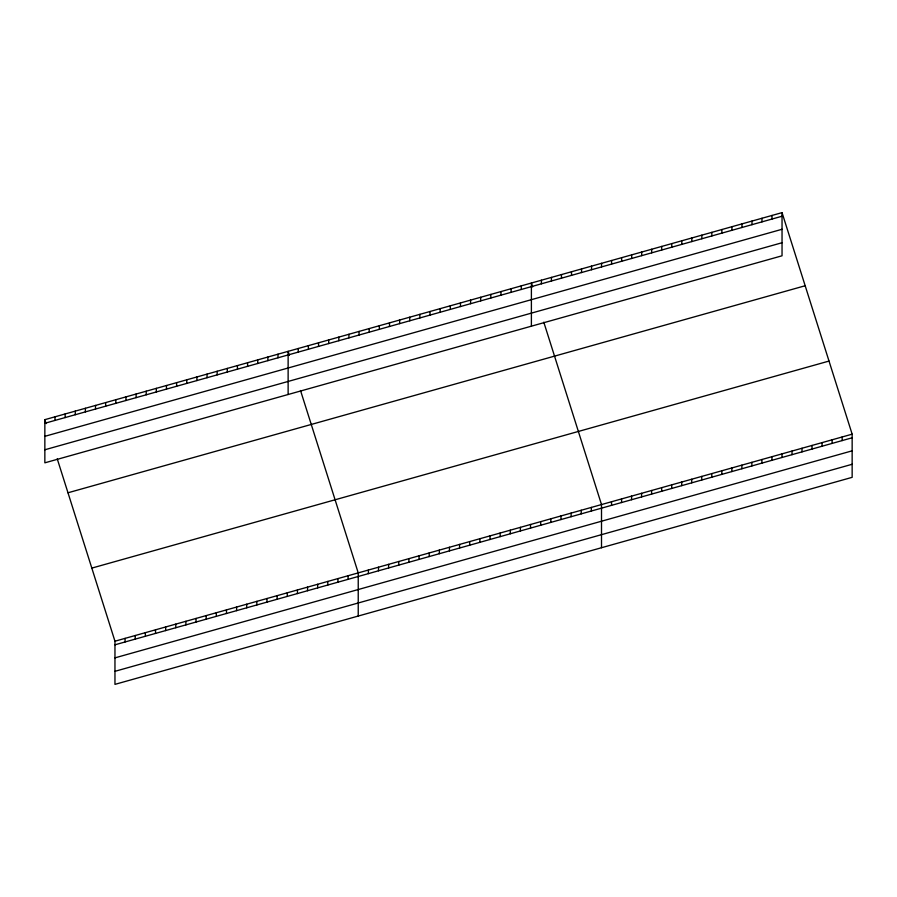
<?xml version="1.0" encoding="UTF-8"?>
<svg xmlns="http://www.w3.org/2000/svg" width="897" height="897" viewBox="0 0 897 897"><rect width="100%" height="100%" fill="white"/><g stroke="black" fill="none" stroke-linecap="round" stroke-linejoin="round"><path stroke-width="1.35" d="M57.24 458.827L114.962 641.209L114.962 684.366L852.15 477.339L852.15 434.17L782.038 212.634L44.85 419.661L44.85 462.83L782.038 255.791L782.038 212.634M44.85 423.272L782.038 216.233M44.85 436.323L782.038 229.284M44.85 449.767L782.038 242.739M67.981 492.778L805.181 285.739M91.819 568.104L829.019 361.065M114.962 641.209L852.15 434.17M114.962 644.808L852.15 437.781M114.962 657.86L852.15 450.832M114.962 671.315L852.15 464.276M532.639 286.939L531.394 283.026L531.394 326.183M543.795 322.191L601.506 504.563L601.506 547.731M289.361 355.257L288.128 351.344L288.128 394.501M300.517 390.509L358.228 572.891L358.228 616.048M44.85 419.661L46.095 423.586M842.126 436.985L842.126 440.595M832.102 439.81L832.102 443.41M822.078 442.625L822.078 446.224M812.043 445.439L812.043 449.038M802.019 448.253L802.019 451.853M791.995 451.068L791.995 454.667M781.971 453.882L781.971 457.481M772.014 215.448L772.014 219.047M771.947 456.696L771.947 460.307M761.99 218.263L761.99 221.862M761.923 459.511L761.923 463.121M751.966 221.077L751.966 224.687M751.888 462.325L751.888 465.935M741.942 223.891L741.942 227.502M741.864 465.151L741.864 468.75M731.918 226.706L731.918 230.316M731.84 467.965L731.84 471.564M721.883 229.531L721.883 233.13M721.816 470.779L721.816 474.378M711.859 232.345L711.859 235.945M711.792 473.594L711.792 477.193M701.835 235.16L701.835 238.759M701.768 476.408L701.768 480.007M691.811 237.974L691.811 241.573M691.733 479.222L691.733 482.821M681.787 240.788L681.787 244.388M681.709 482.037L681.709 485.647M671.763 243.603L671.763 247.213M671.685 484.851L671.685 488.461M661.728 246.417L661.728 250.028M661.661 487.676L661.661 491.276M651.704 249.231L651.704 252.842M651.637 490.491L651.637 494.09M641.68 252.057L641.68 255.656M641.613 493.305L641.613 496.904M631.656 254.871L631.656 258.471M631.578 496.119L631.578 499.719M621.632 257.686L621.632 261.285M621.554 498.934L621.554 502.533M611.608 260.5L611.608 264.099M611.53 501.748L611.53 505.347M601.573 263.314L601.573 266.914M591.549 266.129L591.549 269.728M591.37 507.41L591.37 511.01M581.525 268.943L581.525 272.553M581.234 510.258L581.234 513.858M571.501 271.757L571.501 275.368M571.097 513.106L571.097 516.706M561.477 274.572L561.477 278.182M560.961 515.954L560.961 519.554M551.453 277.397L551.453 280.996M550.825 518.802L550.825 522.402M541.418 280.212L541.418 283.811M540.689 521.65L540.689 525.25M530.553 524.487L530.553 528.098M521.258 285.874L521.258 289.473M520.417 527.335L520.417 530.946M511.122 288.722L511.122 292.321M510.281 530.183L510.281 533.793M500.986 291.559L500.986 295.169M500.145 533.031L500.145 536.63M490.85 294.407L490.85 298.017M490.009 535.879L490.009 539.478M480.714 297.255L480.714 300.865M479.873 538.727L479.873 542.326M470.577 300.103L470.577 303.702M469.725 541.575L469.725 545.174M460.441 302.951L460.441 306.55M459.589 544.423L459.589 548.022M450.305 305.799L450.305 309.398M449.453 547.271L449.453 550.87M440.169 308.646L440.169 312.246M439.317 550.108L439.317 553.718M430.033 311.494L430.033 315.094M429.181 552.956L429.181 556.566M419.897 314.342L419.897 317.942M419.045 555.804L419.045 559.414M409.761 317.179L409.761 320.79M408.909 558.652L408.909 562.251M399.625 320.027L399.625 323.638M398.773 561.5L398.773 565.099M389.489 322.875L389.489 326.486M388.636 564.348L388.636 567.947M379.353 325.723L379.353 329.322M378.5 567.196L378.5 570.795M369.216 328.571L369.216 332.17M368.364 570.043L368.364 573.643M359.08 331.419L359.08 335.018M348.944 334.267L348.944 337.866M348.092 575.728L348.092 579.339M338.808 337.115L338.808 340.714M337.956 578.576L337.956 582.187M328.672 339.963L328.672 343.562M327.82 581.424L327.82 585.023M318.536 342.8L318.536 346.41M317.684 584.272L317.684 587.871M308.4 345.648L308.4 349.258M307.548 587.12L307.548 590.719M298.264 348.496L298.264 352.106M297.412 589.968L297.412 593.567M287.275 592.816L287.275 596.415M277.992 354.192L277.992 357.791M277.139 595.664L277.139 599.263M267.855 357.04L267.855 360.639M267.003 598.501L267.003 602.111M257.719 359.888L257.719 363.487M256.867 601.349L256.867 604.959M247.583 362.736L247.583 366.335M246.731 604.197L246.731 607.807M237.447 365.584L237.447 369.183M236.595 607.045L236.595 610.644M227.311 368.42L227.311 372.031M226.459 609.893L226.459 613.492M217.164 371.268L217.164 374.879M216.323 612.741L216.323 616.34M207.028 374.116L207.028 377.727M206.187 615.589L206.187 619.188M196.892 376.964L196.892 380.563M196.051 618.437L196.051 622.036M186.755 379.812L186.755 383.411M185.914 621.285L185.914 624.884M176.619 382.66L176.619 386.259M175.778 624.121L175.778 627.732M166.483 385.508L166.483 389.107M165.642 626.969L165.642 630.58M156.347 388.356L156.347 391.955M155.506 629.817L155.506 633.428M146.211 391.204L146.211 394.803M145.37 632.665L145.37 636.265M136.075 394.041L136.075 397.651M135.234 635.513L135.234 639.113M125.939 396.889L125.939 400.499M125.098 638.361L125.098 641.96M115.803 399.737L115.803 403.347M105.667 402.585L105.667 406.184M95.531 405.433L95.531 409.032M85.394 408.281L85.394 411.88M75.258 411.129L75.258 414.728M65.122 413.977L65.122 417.576M54.986 416.825L54.986 420.424"/></g></svg>
